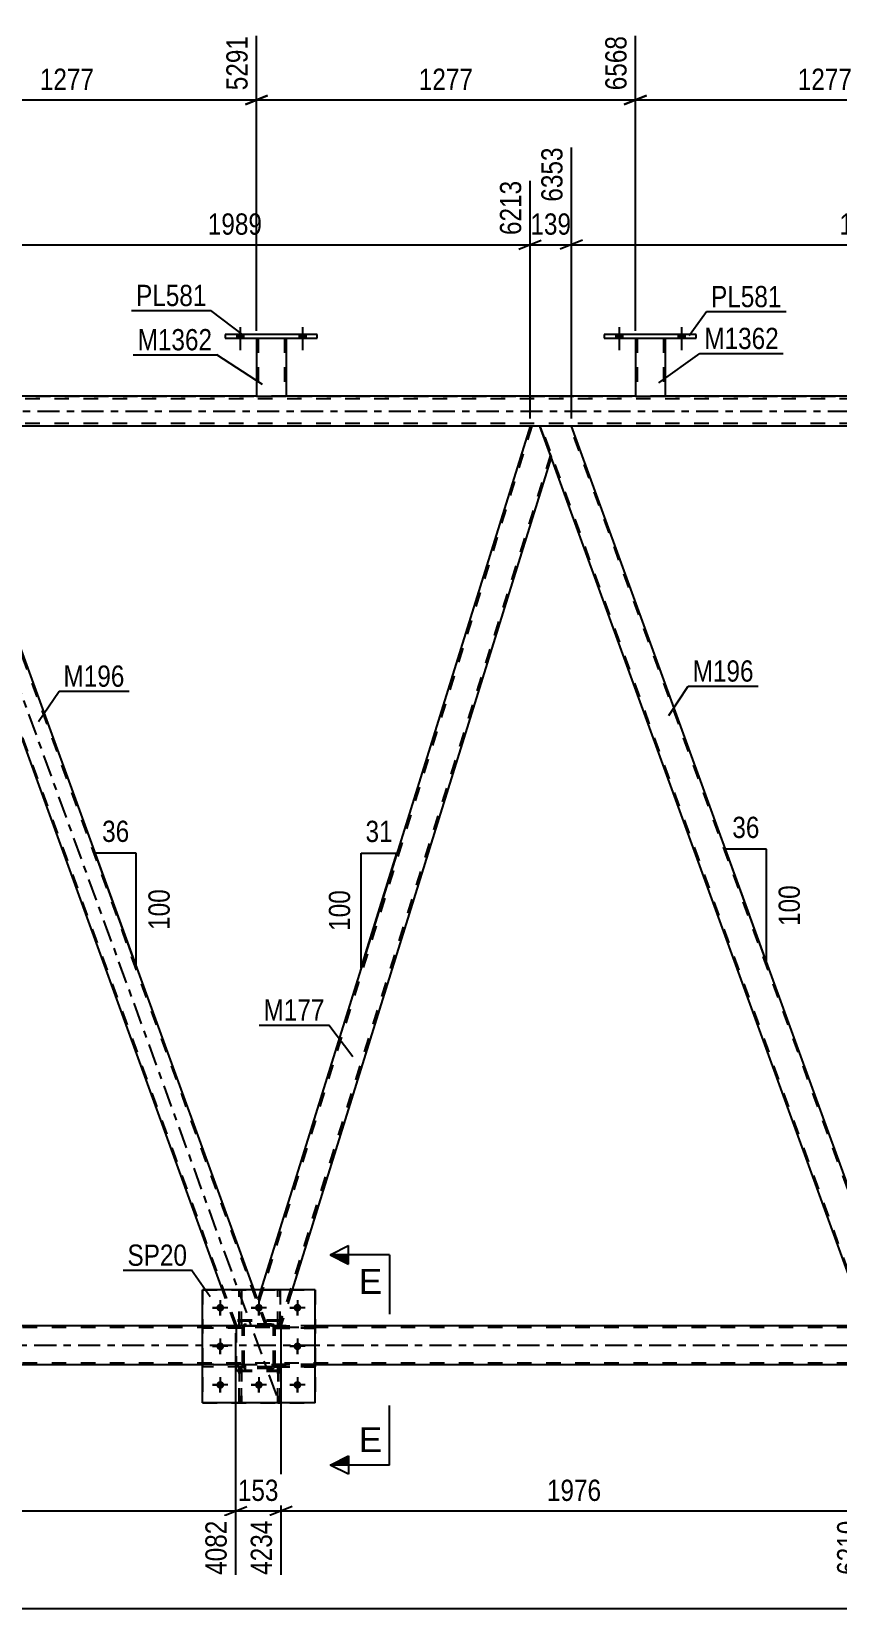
# Model space of a CAD drawing. Header units: millimetres. Extents: x -90 to 751, y -419 to 175.
# Drawn here: x 172.4 to 281, y -161.3 to 51.2 of the extents above; entities that cross this region are included whole.
import ezdxf

# ---------------------------------------------------------------- set-up
doc = ezdxf.new("R2010")
doc.units = ezdxf.units.MM
doc.linetypes.add('DXK_LINE_DOT2', pattern=[3.9198, 1.9599, -1.9599])
doc.linetypes.add('DXK_LINE_DOT3', pattern=[5.9187, 2.979, -0.9799, 0.9799, -0.9799])
doc.styles.add('Arial', font='ARIAL.TTF', dxfattribs={"height": 0.2})
doc.styles.add('Arial Narrow', font='ARIALN.TTF', dxfattribs={"height": 0.2})

# ---------------------------------------------------------------- blocks, each defined once
blk = doc.blocks.new('Part-814409720-4094 - 3614')
at = {"color": 7, "linetype": 'DXK_LINE_DOT2'}
for p, q in [((200.83, -123.24), (195.43, -123.24)), ((195.43, -123.24), (195.43, -123.56)), ((200.83, -123.56), (195.43, -123.56)), ((200.23, -123.56), (200.23, -123.24)), ((200.83, -123.56), (200.83, -123.24))]:
    blk.add_line(p, q, dxfattribs=at)
blk = doc.blocks.new('Part-814409720-3746 - 3614')
at = {"color": 2, "linetype": 'Continuous'}
for p, q in [((253.79, 9.84), (253.79, 2)), ((257.79, 9.84), (257.79, 2)), ((253.79, 2), (257.79, 2))]:
    blk.add_line(p, q, dxfattribs=at)
at = {"color": 7, "linetype": 'DXK_LINE_DOT2'}
for p, q in [((253.79, 9.84), (257.79, 9.84)), ((253.79, 9.84), (253.79, 9.84)), ((253.79, 9.84), (253.79, 9.84)), ((254.03, 9.84), (254.03, 2)), ((257.55, 9.84), (257.55, 2)), ((257.79, 9.84), (257.79, 9.84)), ((257.79, 9.84), (257.79, 9.84)), ((257.49, 2), (257.53, 2)), ((257.49, 2), (257.53, 2)), ((257.53, 2), (257.55, 2)), ((257.53, 2), (257.55, 2))]:
    blk.add_line(p, q, dxfattribs=at)
blk = doc.blocks.new('Part-814409720-4116 - 3614')
at = {"color": 7, "linetype": 'DXK_LINE_DOT2'}
for p, q in [((205.91, -128.77), (205.59, -128.77)), ((205.59, -128.77), (205.59, -133.6)), ((205.59, -129.37), (205.91, -129.37)), ((205.91, -133.6), (205.91, -128.77)), ((205.59, -133.6), (205.91, -133.6))]:
    blk.add_line(p, q, dxfattribs=at)
blk = doc.blocks.new('Part-814409720-4063 - 3614')
at = {"color": 7, "linetype": 'DXK_LINE_DOT2'}
for p, q in [((200.39, -123.25), (200.39, -118.4)), ((200.39, -118.4), (200.71, -118.4)), ((200.71, -118.4), (200.71, -123.25)), ((200.39, -122.65), (200.71, -122.65)), ((200.71, -123.25), (200.39, -123.25))]:
    blk.add_line(p, q, dxfattribs=at)
blk = doc.blocks.new('Part-814409720-3731 - 3614')
at = {"color": 2, "linetype": 'Continuous'}
for p, q in [((198.51, 10.32), (198.51, 9.84)), ((210.91, 10.32), (198.51, 10.32)), ((198.51, 9.84), (210.91, 9.84)), ((210.91, 9.84), (210.91, 10.32))]:
    blk.add_line(p, q, dxfattribs=at)
blk = doc.blocks.new('Bolt-814409720-3669 - 3614')
at = {"linetype": 'Continuous'}
for points in [[(200.07, 9.84), (200.95, 9.84), (200.95, 10.32), (200.07, 10.32)], [(208.47, 9.84), (209.35, 9.84), (209.35, 10.32), (208.47, 10.32)]]:
    blk.add_hatch(color=1, dxfattribs=at).paths.add_polyline_path(points)
at = {"color": 1, "linetype": 'Continuous'}
for p, q in [((200.51, 11.32), (200.51, 8.2)), ((208.91, 11.32), (208.91, 8.2)), ((200.07, 10.32), (200.07, 9.84)), ((200.95, 10.32), (200.95, 9.84)), ((208.47, 10.32), (208.47, 9.84)), ((209.35, 10.32), (209.35, 9.84))]:
    blk.add_line(p, q, dxfattribs=at)
blk = doc.blocks.new('Bolt-814409720-3670 - 3614')
at = {"linetype": 'Continuous'}
for points in [[(200.07, 9.84), (200.95, 9.84), (200.95, 10.32), (200.07, 10.32)], [(208.47, 9.84), (209.35, 9.84), (209.35, 10.32), (208.47, 10.32)]]:
    blk.add_hatch(color=1, dxfattribs=at).paths.add_polyline_path(points)
at = {"color": 1, "linetype": 'Continuous'}
for p, q in [((200.51, 11.32), (200.51, 8.2)), ((208.91, 11.32), (208.91, 8.2)), ((200.07, 10.32), (200.07, 9.84)), ((200.95, 10.32), (200.95, 9.84)), ((208.47, 10.32), (208.47, 9.84)), ((209.35, 10.32), (209.35, 9.84))]:
    blk.add_line(p, q, dxfattribs=at)
blk = doc.blocks.new('Bolt-814409720-3671 - 3614')
at = {"linetype": 'Continuous'}
for points in [[(251.15, 9.84), (252.03, 9.84), (252.03, 10.32), (251.15, 10.32)], [(259.55, 9.84), (260.43, 9.84), (260.43, 10.32), (259.55, 10.32)]]:
    blk.add_hatch(color=1, dxfattribs=at).paths.add_polyline_path(points)
at = {"color": 1, "linetype": 'Continuous'}
for p, q in [((251.59, 11.32), (251.59, 8.2)), ((259.99, 11.32), (259.99, 8.2)), ((251.15, 10.32), (251.15, 9.84)), ((252.03, 10.32), (252.03, 9.84)), ((259.55, 10.32), (259.55, 9.84)), ((260.43, 10.32), (260.43, 9.84))]:
    blk.add_line(p, q, dxfattribs=at)
blk = doc.blocks.new('Part-814409720-3736 - 3614')
at = {"color": 2, "linetype": 'Continuous'}
for p, q in [((202.71, 9.84), (202.71, 2)), ((206.71, 9.84), (206.71, 2)), ((202.71, 2), (206.71, 2))]:
    blk.add_line(p, q, dxfattribs=at)
at = {"color": 7, "linetype": 'DXK_LINE_DOT2'}
for p, q in [((202.71, 9.84), (206.71, 9.84)), ((202.71, 9.84), (202.71, 9.84)), ((202.71, 9.84), (202.71, 9.84)), ((202.95, 9.84), (202.95, 2)), ((206.47, 9.84), (206.47, 2)), ((206.71, 9.84), (206.71, 9.84)), ((206.71, 9.84), (206.71, 9.84)), ((206.41, 2), (206.45, 2)), ((206.41, 2), (206.45, 2)), ((206.45, 2), (206.47, 2)), ((206.45, 2), (206.47, 2))]:
    blk.add_line(p, q, dxfattribs=at)
blk = doc.blocks.new('Bolt-814409720-3672 - 3614')
at = {"linetype": 'Continuous'}
for points in [[(251.15, 9.84), (252.03, 9.84), (252.03, 10.32), (251.15, 10.32)], [(259.55, 9.84), (260.43, 9.84), (260.43, 10.32), (259.55, 10.32)]]:
    blk.add_hatch(color=1, dxfattribs=at).paths.add_polyline_path(points)
at = {"color": 1, "linetype": 'Continuous'}
for p, q in [((251.59, 11.32), (251.59, 8.2)), ((259.99, 11.32), (259.99, 8.2)), ((251.15, 10.32), (251.15, 9.84)), ((252.03, 10.32), (252.03, 9.84)), ((259.55, 10.32), (259.55, 9.84)), ((260.43, 10.32), (260.43, 9.84))]:
    blk.add_line(p, q, dxfattribs=at)
blk = doc.blocks.new('Part-814409720-3741 - 3614')
at = {"color": 2, "linetype": 'Continuous'}
for p, q in [((249.59, 10.32), (249.59, 9.84)), ((261.99, 10.32), (249.59, 10.32)), ((249.59, 9.84), (261.99, 9.84)), ((261.99, 9.84), (261.99, 10.32))]:
    blk.add_line(p, q, dxfattribs=at)
blk = doc.blocks.new('Bolt-814409720-3832 - 3614')
at = {"color": 1, "linetype": 'Continuous'}
for p, q in [((196.79, -120.8), (197.49, -120.8)), ((197.83, -119.76), (197.83, -120.46)), ((198.87, -120.8), (198.18, -120.8)), ((201.99, -120.8), (202.69, -120.8)), ((203.03, -119.76), (203.03, -120.46)), ((204.07, -120.8), (203.38, -120.8)), ((207.19, -120.8), (207.89, -120.8)), ((208.23, -119.76), (208.23, -120.46)), ((209.27, -120.8), (208.58, -120.8)), ((197.83, -121.84), (197.83, -121.15)), ((203.03, -121.84), (203.03, -121.15)), ((208.23, -121.84), (208.23, -121.15)), ((197.83, -124.96), (197.83, -125.66)), ((208.23, -124.96), (208.23, -125.66)), ((196.79, -126), (197.49, -126)), ((197.83, -127.04), (197.83, -126.35)), ((198.87, -126), (198.18, -126)), ((207.19, -126), (207.89, -126)), ((208.23, -127.04), (208.23, -126.35)), ((209.27, -126), (208.58, -126)), ((196.79, -131.2), (197.49, -131.2)), ((197.83, -130.16), (197.83, -130.86)), ((197.83, -132.24), (197.83, -131.55)), ((198.87, -131.2), (198.18, -131.2)), ((201.99, -131.2), (202.69, -131.2)), ((203.03, -130.16), (203.03, -130.86)), ((203.03, -132.24), (203.03, -131.55)), ((204.07, -131.2), (203.38, -131.2)), ((207.19, -131.2), (207.89, -131.2)), ((208.23, -130.16), (208.23, -130.86)), ((208.23, -132.24), (208.23, -131.55)), ((209.27, -131.2), (208.58, -131.2))]:
    blk.add_line(p, q, dxfattribs=at)
blk = doc.blocks.new('Bolt-814409720-3958 - 3614')
at = {"linetype": 'Continuous'}
for points in [[(198.35, -120.8, -1), (197.31, -120.8, -1)], [(203.55, -120.8, -1), (202.51, -120.8, -1)], [(208.75, -120.8, -1), (207.71, -120.8, -1)], [(198.35, -126, -1), (197.31, -126, -1)], [(208.75, -126, -1), (207.71, -126, -1)], [(198.35, -131.2, -1), (197.31, -131.2, -1)], [(203.55, -131.2, -1), (202.51, -131.2, -1)], [(208.75, -131.2, -1), (207.71, -131.2, -1)]]:
    blk.add_hatch(color=1, dxfattribs=at).paths.add_polyline_path(points)
at = {"color": 1, "linetype": 'Continuous'}
for p, q in [((198.87, -120.8), (196.79, -120.8)), ((197.83, -119.76), (197.83, -121.84)), ((204.07, -120.8), (201.99, -120.8)), ((203.03, -119.76), (203.03, -121.84)), ((209.27, -120.8), (207.19, -120.8)), ((208.23, -119.76), (208.23, -121.84)), ((197.83, -124.96), (197.83, -127.04)), ((208.23, -124.96), (208.23, -127.04)), ((198.87, -126), (196.79, -126)), ((209.27, -126), (207.19, -126)), ((198.87, -131.2), (196.79, -131.2)), ((197.83, -130.16), (197.83, -132.24)), ((204.07, -131.2), (201.99, -131.2)), ((203.03, -130.16), (203.03, -132.24)), ((209.27, -131.2), (207.19, -131.2)), ((208.23, -130.16), (208.23, -132.24))]:
    blk.add_line(p, q, dxfattribs=at)
blk = doc.blocks.new('Part-814409720-3863 - 3614')
at = {"color": 7, "linetype": 'DXK_LINE_DOT2'}
for p, q in [((205.59, -133.6), (205.59, -128.77)), ((205.59, -128.77), (205.91, -128.77)), ((205.59, -129.37), (205.91, -129.37)), ((205.91, -128.77), (205.91, -133.6)), ((205.91, -133.6), (205.59, -133.6))]:
    blk.add_line(p, q, dxfattribs=at)
blk = doc.blocks.new('Part-814409720-3899 - 3614')
at = {"color": 2, "linetype": 'Continuous'}
for p, q in [((245.16, -2), (240.91, -2)), ((288.04, -119.8), (245.16, -2)), ((285.03, -123.22), (242.44, -6.2))]:
    blk.add_line(p, q, dxfattribs=at)
at = {"color": 7, "linetype": 'DXK_LINE_DOT2'}
for p, q in [((240.91, -2), (242.44, -6.2)), ((285.2, -123.22), (241.08, -2)), ((289.11, -123.22), (244.99, -2)), ((289.28, -123.22), (288.04, -119.8)), ((285.03, -123.22), (289.28, -123.22))]:
    blk.add_line(p, q, dxfattribs=at)
blk = doc.blocks.new('Part-814409720-3925 - 3614')
at = {"color": 7, "linetype": 'DXK_LINE_DOT2'}
for p, q in [((206.03, -122.47), (200.03, -122.47)), ((200.03, -129.27), (200.03, -122.47)), ((206.03, -129.27), (206.03, -122.47)), ((206.03, -129.27), (200.03, -129.27))]:
    blk.add_line(p, q, dxfattribs=at)
blk = doc.blocks.new('Part-814409720-3934 - 3614')
at = {"color": 2, "linetype": 'Continuous'}
for p, q in [((195.43, -123.22), (36.63, -123.22)), ((365.7, -123.22), (210.63, -123.22)), ((195.43, -128.5), (36.63, -128.5)), ((365.7, -128.5), (210.63, -128.5))]:
    blk.add_line(p, q, dxfattribs=at)
at = {"color": 7, "linetype": 'DXK_LINE_DOT2'}
for p, q in [((210.63, -123.22), (195.43, -123.22)), ((651.37, -123.46), (36.63, -123.46)), ((651.37, -128.26), (36.63, -128.26)), ((210.63, -128.5), (195.43, -128.5))]:
    blk.add_line(p, q, dxfattribs=at)
at = {"color": 7, "linetype": 'DXK_LINE_DOT3'}
blk.add_line((36.63, -125.86), (651.37, -125.86), dxfattribs=at)
blk = doc.blocks.new('Part-814409720-3952 - 3614')
at = {"color": 7, "linetype": 'DXK_LINE_DOT3'}
blk.add_line((205.44, -132.62), (154.48, 7.4), dxfattribs=at)
at = {"color": 2, "linetype": 'Continuous'}
for p, q in [((160.03, -2), (155.77, -2)), ((202.4, -118.4), (160.03, -2)), ((198.14, -118.4), (157.3, -6.2))]:
    blk.add_line(p, q, dxfattribs=at)
at = {"color": 7, "linetype": 'DXK_LINE_DOT2'}
for p, q in [((155.77, -2), (157.3, -6.2)), ((200.06, -123.22), (155.94, -2)), ((203.98, -123.22), (159.86, -2)), ((199.89, -123.22), (198.14, -118.4)), ((204.15, -123.22), (202.4, -118.4)), ((204.15, -123.22), (199.89, -123.22))]:
    blk.add_line(p, q, dxfattribs=at)
blk = doc.blocks.new('Part-814409720-3957 - 3614')
at = {"color": 7, "linetype": 'DXK_LINE_DOT2'}
for p, q in [((239.84, -2), (203.02, -120.12)), ((242.32, -5.88), (205.74, -123.22)), ((242.44, -6.2), (242.45, -6.25)), ((242.45, -6.25), (242.44, -6.2)), ((203.31, -118.4), (202.89, -119.75)), ((207.5, -118.4), (206, -123.22)), ((204.15, -123.22), (202.89, -119.75)), ((206, -123.22), (204.15, -123.22))]:
    blk.add_line(p, q, dxfattribs=at)
at = {"color": 2, "linetype": 'Continuous'}
for p, q in [((239.59, -2), (203.31, -118.4)), ((240.91, -2), (239.59, -2)), ((242.44, -6.2), (240.91, -2)), ((242.45, -6.25), (207.5, -118.4))]:
    blk.add_line(p, q, dxfattribs=at)
blk = doc.blocks.new('Part-814409720-3963 - 3614')
at = {"color": 7, "linetype": 'DXK_LINE_DOT2'}
for p, q in [((639.97, 1.68), (25.23, 1.68)), ((59.3, 2), (639.97, 2)), ((206.71, 2), (202.71, 2)), ((257.79, 2), (253.79, 2)), ((639.97, -1.68), (25.23, -1.68)), ((245.16, -2), (239.59, -2))]:
    blk.add_line(p, q, dxfattribs=at)
at = {"color": 7, "linetype": 'DXK_LINE_DOT3'}
blk.add_line((25.23, 0), (639.97, 0), dxfattribs=at)
at = {"color": 2, "linetype": 'Continuous'}
for p, q in [((202.71, 2), (155.63, 2)), ((253.79, 2), (206.71, 2)), ((304.87, 2), (257.79, 2)), ((239.59, -2), (160.03, -2)), ((324.72, -2), (245.16, -2))]:
    blk.add_line(p, q, dxfattribs=at)
blk = doc.blocks.new('Part-814409720-4016 - 3614')
at = {"color": 7, "linetype": 'DXK_LINE_DOT2'}
for p, q in [((206.03, -122.6), (200.03, -122.6)), ((200.03, -129.4), (200.03, -122.6)), ((206.03, -129.4), (206.03, -122.6)), ((206.03, -129.4), (200.03, -129.4))]:
    blk.add_line(p, q, dxfattribs=at)
blk = doc.blocks.new('Part-814409720-4017 - 3614')
at = {"color": 7, "linetype": 'DXK_LINE_DOT2'}
for p, q in [((201.13, -123.04), (201.31, -123)), ((201.31, -123), (201.13, -123.04)), ((204.75, -123), (201.31, -123)), ((204.75, -123), (204.94, -123.04)), ((204.94, -123.04), (204.75, -123)), ((200.83, -123.48), (200.87, -123.3)), ((200.87, -123.3), (200.83, -123.48)), ((200.83, -128.52), (200.83, -123.48)), ((201.07, -123.48), (201.09, -123.39)), ((201.07, -128.52), (201.07, -123.48)), ((201.09, -123.39), (201.14, -123.31)), ((201.14, -123.31), (201.22, -123.26)), ((201.22, -123.26), (201.31, -123.24)), ((201.31, -123.24), (204.75, -123.24)), ((204.75, -123.24), (204.85, -123.26)), ((204.85, -123.26), (204.92, -123.31)), ((204.92, -123.31), (204.98, -123.39)), ((204.98, -123.39), (204.99, -123.48)), ((204.99, -128.52), (204.99, -123.48)), ((205.2, -123.3), (205.23, -123.48)), ((205.23, -123.48), (205.2, -123.3)), ((205.23, -128.52), (205.23, -123.48)), ((200.87, -128.71), (200.83, -128.52)), ((200.83, -128.52), (200.87, -128.71)), ((201.09, -128.62), (201.07, -128.52)), ((201.14, -128.69), (201.09, -128.62)), ((201.31, -129), (201.13, -128.97)), ((201.13, -128.97), (201.31, -129)), ((201.22, -128.75), (201.14, -128.69)), ((201.31, -128.76), (201.22, -128.75)), ((204.75, -128.76), (201.31, -128.76)), ((204.75, -129), (201.31, -129)), ((204.85, -128.75), (204.75, -128.76)), ((204.94, -128.97), (204.75, -129)), ((204.75, -129), (204.94, -128.97)), ((204.92, -128.69), (204.85, -128.75)), ((204.98, -128.62), (204.92, -128.69)), ((204.99, -128.52), (204.98, -128.62)), ((205.23, -128.52), (205.2, -128.71)), ((205.2, -128.71), (205.23, -128.52))]:
    blk.add_line(p, q, dxfattribs=at)
at = {"color": 7, "linetype": 'DXK_LINE_DOT3'}
blk.add_line((203.03, -126), (203.03, -126), dxfattribs=at)
at = {"color": 7, "linetype": 'DXK_LINE_DOT2'}
for centre, start, end in [((201.31, -123.48), 112.5, 157.5), ((201.31, -123.48), 112.5, 157.5), ((204.75, -123.48), 22.5, 67.5), ((204.75, -123.48), 22.5, 67.5), ((201.31, -128.52), 202.5, 247.5), ((201.31, -128.52), 202.5, 247.5), ((204.75, -128.52), 292.5, 337.5), ((204.75, -128.52), 292.5, 337.5)]:
    blk.add_arc(centre, 0.48, start, end, dxfattribs=at)
blk = doc.blocks.new('Part-814409720-4018 - 3614')
at = {"color": 7, "linetype": 'DXK_LINE_DOT2'}
for p, q in [((195.43, -118.4), (210.63, -118.4)), ((195.43, -118.4), (195.43, -133.6)), ((210.63, -118.4), (210.63, -133.6)), ((195.43, -133.6), (210.63, -133.6))]:
    blk.add_line(p, q, dxfattribs=at)
blk = doc.blocks.new('Part-814409720-4023 - 3614')
at = {"color": 2, "linetype": 'Continuous'}
for p, q in [((210.63, -118.4), (195.43, -118.4)), ((195.43, -133.6), (195.43, -118.4)), ((210.63, -133.6), (210.63, -118.4)), ((210.63, -133.6), (195.43, -133.6))]:
    blk.add_line(p, q, dxfattribs=at)
blk = doc.blocks.new('Part-814409720-4027 - 3614')
at = {"color": 7, "linetype": 'DXK_LINE_DOT2'}
for p, q in [((200.71, -128.77), (200.39, -128.77)), ((200.39, -128.77), (200.39, -133.6)), ((200.39, -129.37), (200.71, -129.37)), ((200.71, -133.6), (200.71, -128.77)), ((200.39, -133.6), (200.71, -133.6))]:
    blk.add_line(p, q, dxfattribs=at)
blk = doc.blocks.new('Part-814409720-4038 - 3614')
at = {"color": 7, "linetype": 'DXK_LINE_DOT2'}
for p, q in [((205.59, -123.25), (205.59, -118.4)), ((205.59, -118.4), (205.91, -118.4)), ((205.91, -118.4), (205.91, -123.25)), ((205.59, -122.65), (205.91, -122.65)), ((205.91, -123.25), (205.59, -123.25))]:
    blk.add_line(p, q, dxfattribs=at)
blk = doc.blocks.new('Part-814409720-4041 - 3614')
at = {"color": 7, "linetype": 'DXK_LINE_DOT2'}
for p, q in [((210.63, -128.44), (205.23, -128.44)), ((205.23, -128.44), (205.23, -128.76)), ((205.23, -128.76), (210.63, -128.76)), ((205.83, -128.76), (205.83, -128.44)), ((210.63, -128.76), (210.63, -128.44))]:
    blk.add_line(p, q, dxfattribs=at)
blk = doc.blocks.new('Part-814409720-4044 - 3614')
at = {"color": 7, "linetype": 'DXK_LINE_DOT2'}
for p, q in [((210.63, -123.24), (205.23, -123.24)), ((205.23, -123.24), (205.23, -123.56)), ((205.23, -123.56), (210.63, -123.56)), ((205.83, -123.56), (205.83, -123.24)), ((210.63, -123.56), (210.63, -123.24))]:
    blk.add_line(p, q, dxfattribs=at)
blk = doc.blocks.new('Part-814409720-4050 - 3614')
at = {"color": 7, "linetype": 'DXK_LINE_DOT2'}
for p, q in [((205.23, -123.56), (205.23, -123.24)), ((205.23, -123.24), (210.63, -123.24)), ((210.63, -123.56), (205.23, -123.56)), ((205.83, -123.56), (205.83, -123.24)), ((210.63, -123.24), (210.63, -123.56))]:
    blk.add_line(p, q, dxfattribs=at)
blk = doc.blocks.new('Part-814409720-4069 - 3614')
at = {"color": 7, "linetype": 'DXK_LINE_DOT2'}
for p, q in [((200.39, -133.6), (200.39, -128.77)), ((200.39, -128.77), (200.71, -128.77)), ((200.39, -129.37), (200.71, -129.37)), ((200.71, -128.77), (200.71, -133.6)), ((200.71, -133.6), (200.39, -133.6))]:
    blk.add_line(p, q, dxfattribs=at)
blk = doc.blocks.new('Part-814409720-4078 - 3614')
at = {"color": 2, "linetype": 'Continuous'}
for p, q in [((205.59, -118.4), (205.59, -118.4)), ((205.91, -118.4), (205.59, -118.4)), ((205.91, -118.4), (205.91, -118.4))]:
    blk.add_line(p, q, dxfattribs=at)
at = {"color": 7, "linetype": 'DXK_LINE_DOT2'}
for p, q in [((205.59, -123.25), (205.59, -118.4)), ((205.91, -123.25), (205.91, -118.4)), ((205.59, -122.65), (205.91, -122.65)), ((205.91, -123.25), (205.59, -123.25))]:
    blk.add_line(p, q, dxfattribs=at)
blk = doc.blocks.new('Part-814409720-4081 - 3614')
at = {"color": 7, "linetype": 'DXK_LINE_DOT2'}
for p, q in [((200.83, -128.44), (195.43, -128.44)), ((195.43, -128.76), (195.43, -128.44)), ((200.83, -128.76), (195.43, -128.76)), ((200.23, -128.76), (200.23, -128.44)), ((200.83, -128.44), (200.83, -128.76))]:
    blk.add_line(p, q, dxfattribs=at)
blk = doc.blocks.new('Part-814409720-4084 - 3614')
at = {"color": 7, "linetype": 'DXK_LINE_DOT2'}
for p, q in [((200.83, -123.24), (195.43, -123.24)), ((195.43, -123.56), (195.43, -123.24)), ((200.83, -123.56), (195.43, -123.56)), ((200.23, -123.56), (200.23, -123.24)), ((200.83, -123.24), (200.83, -123.56))]:
    blk.add_line(p, q, dxfattribs=at)
blk = doc.blocks.new('Part-814409720-4087 - 3614')
at = {"color": 7, "linetype": 'DXK_LINE_DOT2'}
for p, q in [((205.23, -128.76), (205.23, -128.44)), ((205.23, -128.44), (210.63, -128.44)), ((210.63, -128.76), (205.23, -128.76)), ((205.83, -128.76), (205.83, -128.44)), ((210.63, -128.44), (210.63, -128.76))]:
    blk.add_line(p, q, dxfattribs=at)
blk = doc.blocks.new('Part-814409720-4091 - 3614')
at = {"color": 7, "linetype": 'DXK_LINE_DOT2'}
for p, q in [((200.83, -128.44), (195.43, -128.44)), ((195.43, -128.44), (195.43, -128.76)), ((200.83, -128.76), (195.43, -128.76)), ((200.23, -128.76), (200.23, -128.44)), ((200.83, -128.76), (200.83, -128.44))]:
    blk.add_line(p, q, dxfattribs=at)
blk = doc.blocks.new('Part-814409720-4095 - 3614')
at = {"color": 7, "linetype": 'DXK_LINE_DOT2'}
for p, q in [((201.13, -123.04), (201.31, -123)), ((201.31, -123), (201.13, -123.04)), ((204.75, -123), (201.31, -123)), ((204.75, -123), (204.94, -123.04)), ((204.94, -123.04), (204.75, -123)), ((200.83, -123.48), (200.87, -123.3)), ((200.87, -123.3), (200.83, -123.48)), ((200.83, -128.52), (200.83, -123.48)), ((201.07, -123.48), (201.09, -123.39)), ((201.07, -128.52), (201.07, -123.48)), ((201.09, -123.39), (201.14, -123.31)), ((201.14, -123.31), (201.22, -123.26)), ((201.22, -123.26), (201.31, -123.24)), ((201.31, -123.24), (204.75, -123.24)), ((204.75, -123.24), (204.85, -123.26)), ((204.85, -123.26), (204.92, -123.31)), ((204.92, -123.31), (204.98, -123.39)), ((204.98, -123.39), (204.99, -123.48)), ((204.99, -128.52), (204.99, -123.48)), ((205.2, -123.3), (205.23, -123.48)), ((205.23, -123.48), (205.2, -123.3)), ((205.23, -128.52), (205.23, -123.48)), ((200.87, -128.71), (200.83, -128.52)), ((200.83, -128.52), (200.87, -128.71)), ((201.09, -128.62), (201.07, -128.52)), ((201.14, -128.69), (201.09, -128.62)), ((201.31, -129), (201.13, -128.97)), ((201.13, -128.97), (201.31, -129)), ((201.22, -128.75), (201.14, -128.69)), ((201.31, -128.76), (201.22, -128.75)), ((204.75, -128.76), (201.31, -128.76)), ((204.75, -129), (201.31, -129)), ((204.85, -128.75), (204.75, -128.76)), ((204.94, -128.97), (204.75, -129)), ((204.75, -129), (204.94, -128.97)), ((204.92, -128.69), (204.85, -128.75)), ((204.98, -128.62), (204.92, -128.69)), ((204.99, -128.52), (204.98, -128.62)), ((205.23, -128.52), (205.2, -128.71)), ((205.2, -128.71), (205.23, -128.52))]:
    blk.add_line(p, q, dxfattribs=at)
at = {"color": 7, "linetype": 'DXK_LINE_DOT3'}
blk.add_line((203.03, -126), (203.03, -126), dxfattribs=at)
at = {"color": 7, "linetype": 'DXK_LINE_DOT2'}
for centre, start, end in [((201.31, -123.48), 112.5, 157.5), ((201.31, -123.48), 112.5, 157.5), ((204.75, -123.48), 22.5, 67.5), ((204.75, -123.48), 22.5, 67.5), ((201.31, -128.52), 202.5, 247.5), ((201.31, -128.52), 202.5, 247.5), ((204.75, -128.52), 292.5, 337.5), ((204.75, -128.52), 292.5, 337.5)]:
    blk.add_arc(centre, 0.48, start, end, dxfattribs=at)
blk = doc.blocks.new('Part-814409720-4113 - 3614')
at = {"color": 2, "linetype": 'Continuous'}
for p, q in [((200.39, -118.4), (200.39, -118.4)), ((200.71, -118.4), (200.39, -118.4)), ((200.71, -118.4), (200.71, -118.4))]:
    blk.add_line(p, q, dxfattribs=at)
at = {"color": 7, "linetype": 'DXK_LINE_DOT2'}
for p, q in [((200.39, -123.25), (200.39, -118.4)), ((200.71, -123.25), (200.71, -118.4)), ((200.39, -122.65), (200.71, -122.65)), ((200.71, -123.25), (200.39, -123.25))]:
    blk.add_line(p, q, dxfattribs=at)
blk = doc.blocks.new('AngleDimension-814409720-4239 - 3614')
at = {"color": 7, "linetype": 'Continuous'}
for p, q in [((182.37, -63.39), (180.97, -59.54)), ((186.51, -59.54), (180.97, -59.54)), ((186.51, -74.76), (180.97, -59.54)), ((186.51, -74.76), (186.51, -59.54))]:
    blk.add_line(p, q, dxfattribs=at)
at = {"color": 0}
for points in [[(186.17, -58.64), (186.17, -54.44), (181.31, -54.44), (181.31, -58.64)], [(191.61, -63.81), (187.41, -63.81), (187.41, -70.49), (191.61, -70.49)]]:
    blk.add_wipeout(points, dxfattribs=at)
at = {"color": 3, "style": 'Arial Narrow'}
blk.add_text('36', height=2.863, dxfattribs=at).set_placement((181.91, -58.04))
blk.add_text('100', height=2.863, rotation=90.0002, dxfattribs=at).set_placement((191.01, -69.89))
blk = doc.blocks.new('StraightDimension-814409720-4809 - 3614')
at = {"color": 7, "linetype": 'Continuous'}
for p, q in [((245.16, -1), (245.16, 35.54)), ((239.59, -1), (239.59, 31.04)), ((238.09, 21.83), (241.09, 23.03)), ((239.59, 22.43), (245.16, 22.43)), ((246.66, 23.03), (243.66, 21.83))]:
    blk.add_line(p, q, dxfattribs=at)
at = {"color": 0}
blk.add_wipeout([(245.72, 23.18), (245.72, 27.38), (239.03, 27.38), (239.03, 23.18)], dxfattribs=at)
at = {"color": 0, "linetype": 'Continuous'}
blk.add_wipeout([(244.56, 36.14), (240.36, 36.14), (240.36, 27.63), (244.56, 27.63)], dxfattribs=at)
at = {"color": 3, "linetype": 'Continuous', "style": 'Arial Narrow'}
blk.add_text('6353', height=2.863, rotation=90.0002, dxfattribs=at).set_placement((243.96, 28.23))
at = {"color": 3, "style": 'Arial Narrow'}
blk.add_text('139', height=2.863, dxfattribs=at).set_placement((239.63, 23.78))
blk = doc.blocks.new('StraightDimension-814409720-15415 - 3614')
at = {"color": 7, "linetype": 'Continuous'}
for p, q in [((202.71, 10.84), (202.71, 50.55)), ((253.79, 10.84), (253.79, 50.55)), ((204.21, 42.54), (201.21, 41.34)), ((252.29, 41.34), (255.29, 42.54)), ((202.71, 41.94), (253.79, 41.94))]:
    blk.add_line(p, q, dxfattribs=at)
at = {"color": 0, "linetype": 'Continuous'}
blk.add_wipeout([(253.19, 51.15), (248.99, 51.15), (248.99, 42.64), (253.19, 42.64)], dxfattribs=at)
at = {"color": 0}
blk.add_wipeout([(232.5, 42.69), (232.5, 46.89), (223.99, 46.89), (223.99, 42.69)], dxfattribs=at)
at = {"color": 3, "linetype": 'Continuous', "style": 'Arial Narrow'}
blk.add_text('6568', height=2.863, rotation=90.0002, dxfattribs=at).set_placement((252.59, 43.24))
at = {"color": 3, "style": 'Arial Narrow'}
blk.add_text('1277', height=2.863, dxfattribs=at).set_placement((224.59, 43.29))
blk = doc.blocks.new('StraightDimension-814409720-15414 - 3614')
at = {"color": 7, "linetype": 'Continuous'}
for p, q in [((253.79, 10.84), (253.79, 50.55)), ((304.87, 10.84), (304.87, 50.55)), ((255.29, 42.54), (252.29, 41.34)), ((303.37, 41.34), (306.37, 42.54)), ((253.79, 41.94), (304.87, 41.94))]:
    blk.add_line(p, q, dxfattribs=at)
at = {"color": 0, "linetype": 'Continuous'}
blk.add_wipeout([(304.27, 51.15), (300.07, 51.15), (300.07, 42.64), (304.27, 42.64)], dxfattribs=at)
at = {"color": 0}
blk.add_wipeout([(283.58, 42.69), (283.58, 46.89), (275.07, 46.89), (275.07, 42.69)], dxfattribs=at)
at = {"color": 3, "linetype": 'Continuous', "style": 'Arial Narrow'}
blk.add_text('7845', height=2.863, rotation=90.0002, dxfattribs=at).set_placement((303.67, 43.24))
at = {"color": 3, "style": 'Arial Narrow'}
blk.add_text('1277', height=2.863, dxfattribs=at).set_placement((275.67, 43.29))
blk = doc.blocks.new('StraightDimension-814409720-4785 - 3614')
at = {"color": 7, "linetype": 'Continuous'}
for p, q in [((245.16, -1), (245.16, 35.54)), ((324.72, -1), (324.72, 31.04)), ((246.66, 23.03), (243.66, 21.83)), ((245.16, 22.43), (324.72, 22.43)), ((323.22, 21.83), (326.22, 23.03))]:
    blk.add_line(p, q, dxfattribs=at)
at = {"color": 0, "linetype": 'Continuous'}
blk.add_wipeout([(324.12, 31.64), (319.92, 31.64), (319.92, 23.13), (324.12, 23.13)], dxfattribs=at)
at = {"color": 0}
blk.add_wipeout([(289.2, 23.18), (289.2, 27.38), (280.69, 27.38), (280.69, 23.18)], dxfattribs=at)
at = {"color": 3, "linetype": 'Continuous', "style": 'Arial Narrow'}
blk.add_text('8342', height=2.863, rotation=90.0002, dxfattribs=at).set_placement((323.52, 23.73))
at = {"color": 3, "style": 'Arial Narrow'}
blk.add_text('1989', height=2.863, dxfattribs=at).set_placement((281.29, 23.78))
blk = doc.blocks.new('AngleDimension-814409720-4211 - 3614')
at = {"color": 7, "linetype": 'Continuous'}
for p, q in [((269.14, -67.87), (265.91, -59.01)), ((271.45, -59.01), (265.91, -59.01)), ((271.45, -74.23), (265.91, -59.01)), ((271.45, -74.23), (271.45, -59.01))]:
    blk.add_line(p, q, dxfattribs=at)
at = {"color": 0}
for points in [[(271.11, -58.11), (271.11, -53.91), (266.25, -53.91), (266.25, -58.11)], [(276.55, -63.28), (272.35, -63.28), (272.35, -69.96), (276.55, -69.96)]]:
    blk.add_wipeout(points, dxfattribs=at)
at = {"color": 3, "style": 'Arial Narrow'}
blk.add_text('36', height=2.863, dxfattribs=at).set_placement((266.85, -57.51))
blk.add_text('100', height=2.863, rotation=90.0002, dxfattribs=at).set_placement((275.95, -69.36))
blk = doc.blocks.new('AngleDimension-814409720-4225 - 3614')
at = {"color": 7, "linetype": 'Continuous'}
for p, q in [((216.83, -59.55), (221.65, -59.55)), ((216.83, -75.01), (221.65, -59.55)), ((216.83, -75.01), (216.83, -59.55)), ((217.92, -71.53), (221.65, -59.55))]:
    blk.add_line(p, q, dxfattribs=at)
at = {"color": 0}
for points in [[(221.67, -58.65), (221.67, -54.45), (216.81, -54.45), (216.81, -58.65)], [(215.93, -63.94), (211.73, -63.94), (211.73, -70.62), (215.93, -70.62)]]:
    blk.add_wipeout(points, dxfattribs=at)
at = {"color": 3, "style": 'Arial Narrow'}
blk.add_text('31', height=2.863, dxfattribs=at).set_placement((217.41, -58.05))
blk.add_text('100', height=2.863, rotation=90.0002, dxfattribs=at).set_placement((215.33, -70.02))
blk = doc.blocks.new('StraightDimension-814409720-4833 - 3614')
at = {"color": 7, "linetype": 'Continuous'}
for p, q in [((160.03, -1), (160.03, 35.54)), ((239.59, -1), (239.59, 31.04)), ((161.53, 23.03), (158.53, 21.83)), ((160.03, 22.43), (239.59, 22.43)), ((238.09, 21.83), (241.09, 23.03))]:
    blk.add_line(p, q, dxfattribs=at)
at = {"color": 0, "linetype": 'Continuous'}
blk.add_wipeout([(238.99, 31.64), (234.79, 31.64), (234.79, 23.13), (238.99, 23.13)], dxfattribs=at)
at = {"color": 0}
blk.add_wipeout([(204.07, 23.18), (204.07, 27.38), (195.55, 27.38), (195.55, 23.18)], dxfattribs=at)
at = {"color": 3, "linetype": 'Continuous', "style": 'Arial Narrow'}
blk.add_text('6213', height=2.863, rotation=90.0002, dxfattribs=at).set_placement((238.39, 23.73))
at = {"color": 3, "style": 'Arial Narrow'}
blk.add_text('1989', height=2.863, dxfattribs=at).set_placement((196.15, 23.78))
blk = doc.blocks.new('StraightDimension-814409720-4910 - 3614')
at = {"color": 7, "linetype": 'Continuous'}
blk.add_line((-0.64, -161.32), (662.23, -161.32), dxfattribs=at)
blk = doc.blocks.new('StraightDimension-814409720-15416 - 3614')
at = {"color": 7, "linetype": 'Continuous'}
for p, q in [((151.63, 10.84), (151.63, 50.55)), ((202.71, 10.84), (202.71, 50.55)), ((153.13, 42.54), (150.13, 41.34)), ((201.21, 41.34), (204.21, 42.54)), ((151.63, 41.94), (202.71, 41.94))]:
    blk.add_line(p, q, dxfattribs=at)
at = {"color": 0, "linetype": 'Continuous'}
blk.add_wipeout([(202.11, 51.15), (197.91, 51.15), (197.91, 42.64), (202.11, 42.64)], dxfattribs=at)
at = {"color": 0}
blk.add_wipeout([(181.42, 42.69), (181.42, 46.89), (172.91, 46.89), (172.91, 42.69)], dxfattribs=at)
at = {"color": 3, "linetype": 'Continuous', "style": 'Arial Narrow'}
blk.add_text('5291', height=2.863, rotation=90.0002, dxfattribs=at).set_placement((201.51, 43.24))
at = {"color": 3, "style": 'Arial Narrow'}
blk.add_text('1277', height=2.863, dxfattribs=at).set_placement((173.51, 43.29))
blk = doc.blocks.new('StraightDimension-814409720-15649 - 3614')
at = {"color": 7, "linetype": 'Continuous'}
for p, q in [((206, -124.22), (206, -156.79)), ((285.03, -124.22), (285.03, -156.79)), ((207.5, -147.58), (204.5, -148.78)), ((206, -148.18), (285.03, -148.18)), ((283.53, -148.78), (286.53, -147.58))]:
    blk.add_line(p, q, dxfattribs=at)
at = {"color": 0}
blk.add_wipeout([(249.77, -147.43), (249.77, -143.23), (241.26, -143.23), (241.26, -147.43)], dxfattribs=at)
at = {"color": 0, "linetype": 'Continuous'}
blk.add_wipeout([(284.43, -148.88), (280.23, -148.88), (280.23, -157.39), (284.43, -157.39)], dxfattribs=at)
at = {"color": 3, "style": 'Arial Narrow'}
blk.add_text('1976', height=2.863, dxfattribs=at).set_placement((241.86, -146.83))
at = {"color": 3, "linetype": 'Continuous', "style": 'Arial Narrow'}
blk.add_text('6210', height=2.863, rotation=90.0002, dxfattribs=at).set_placement((283.83, -156.79))
blk = doc.blocks.new('StraightDimension-814409720-15650 - 3614')
at = {"color": 7, "linetype": 'Continuous'}
for p, q in [((199.89, -124.22), (199.89, -156.79)), ((206, -124.22), (206, -156.79)), ((198.39, -148.78), (201.39, -147.58)), ((199.89, -148.18), (206, -148.18)), ((207.5, -147.58), (204.5, -148.78))]:
    blk.add_line(p, q, dxfattribs=at)
at = {"color": 0}
blk.add_wipeout([(206.29, -147.43), (206.29, -143.23), (199.6, -143.23), (199.6, -147.43)], dxfattribs=at)
at = {"color": 0, "linetype": 'Continuous'}
blk.add_wipeout([(205.4, -148.88), (201.2, -148.88), (201.2, -157.39), (205.4, -157.39)], dxfattribs=at)
at = {"color": 3, "style": 'Arial Narrow'}
blk.add_text('153', height=2.863, dxfattribs=at).set_placement((200.2, -146.83))
at = {"color": 3, "linetype": 'Continuous', "style": 'Arial Narrow'}
blk.add_text('4234', height=2.863, rotation=90.0002, dxfattribs=at).set_placement((204.8, -156.79))
blk = doc.blocks.new('StraightDimension-814409720-15651 - 3614')
at = {"color": 7, "linetype": 'Continuous'}
for p, q in [((120.86, -124.22), (120.86, -156.79)), ((199.89, -124.22), (199.89, -156.79)), ((122.36, -147.58), (119.36, -148.78)), ((120.86, -148.18), (199.89, -148.18)), ((198.39, -148.78), (201.39, -147.58))]:
    blk.add_line(p, q, dxfattribs=at)
at = {"color": 0}
blk.add_wipeout([(164.63, -147.43), (164.63, -143.23), (156.12, -143.23), (156.12, -147.43)], dxfattribs=at)
at = {"color": 0, "linetype": 'Continuous'}
blk.add_wipeout([(199.29, -148.88), (195.09, -148.88), (195.09, -157.39), (199.29, -157.39)], dxfattribs=at)
at = {"color": 3, "style": 'Arial Narrow'}
blk.add_text('1976', height=2.863, dxfattribs=at).set_placement((156.72, -146.83))
at = {"color": 3, "linetype": 'Continuous', "style": 'Arial Narrow'}
blk.add_text('4082', height=2.863, rotation=90.0002, dxfattribs=at).set_placement((198.69, -156.79))
blk = doc.blocks.new('Mark-814409720-3727 - 3614')
at = {"color": 0}
blk.add_wipeout([(195.98, 14.16), (195.98, 17.16), (186.48, 17.16), (186.48, 14.16)], dxfattribs=at)
blk.add_wipeout([(195.98, 14.16), (195.98, 17.16), (186.48, 17.16), (186.48, 14.16)], dxfattribs=at)
at = {"color": 30, "linetype": 'Continuous'}
for p in [(185.88, 13.56), (201, 10.21)]:
    blk.add_line(p, (196.58, 13.56), dxfattribs=at)
at = {"color": 3, "style": 'Arial Narrow'}
blk.add_text('PL581', height=2.863, dxfattribs=at).set_placement((186.48, 14.16))
blk = doc.blocks.new('Mark-814409720-3732 - 3614')
at = {"color": 0}
blk.add_wipeout([(196.75, 8.2), (196.75, 11.2), (186.69, 11.2), (186.69, 8.2)], dxfattribs=at)
blk.add_wipeout([(196.75, 8.2), (196.75, 11.2), (186.69, 11.2), (186.69, 8.2)], dxfattribs=at)
at = {"color": 30, "linetype": 'Continuous'}
for p in [(186.09, 7.6), (203.52, 3.58)]:
    blk.add_line(p, (197.35, 7.6), dxfattribs=at)
at = {"color": 3, "style": 'Arial Narrow'}
blk.add_text('M1362', height=2.863, dxfattribs=at).set_placement((186.69, 8.2))
blk = doc.blocks.new('Mark-814409720-3737 - 3614')
at = {"color": 0}
blk.add_wipeout([(273.49, 14.01), (273.49, 17.01), (263.98, 17.01), (263.98, 14.01)], dxfattribs=at)
blk.add_wipeout([(273.49, 14.01), (273.49, 17.01), (263.98, 17.01), (263.98, 14.01)], dxfattribs=at)
at = {"color": 30, "linetype": 'Continuous'}
for p, q in [((261.01, 10.19), (263.38, 13.41)), ((263.38, 13.41), (274.09, 13.41))]:
    blk.add_line(p, q, dxfattribs=at)
at = {"color": 3, "style": 'Arial Narrow'}
blk.add_text('PL581', height=2.863, dxfattribs=at).set_placement((263.98, 14.01))
blk = doc.blocks.new('Mark-814409720-3742 - 3614')
at = {"color": 0}
blk.add_wipeout([(273.12, 8.37), (273.12, 11.37), (263.07, 11.37), (263.07, 8.37)], dxfattribs=at)
blk.add_wipeout([(273.12, 8.37), (273.12, 11.37), (263.07, 11.37), (263.07, 8.37)], dxfattribs=at)
at = {"color": 30, "linetype": 'Continuous'}
for p, q in [((256.94, 3.8), (262.47, 7.77)), ((262.47, 7.77), (273.72, 7.77))]:
    blk.add_line(p, q, dxfattribs=at)
at = {"color": 3, "style": 'Arial Narrow'}
blk.add_text('M1362', height=2.863, dxfattribs=at).set_placement((263.07, 8.37))
blk = doc.blocks.new('Mark-814409720-3895 - 3614')
at = {"color": 0}
blk.add_wipeout([(269.73, -36.44), (269.73, -33.44), (261.5, -33.44), (261.5, -36.44)], dxfattribs=at)
blk.add_wipeout([(269.73, -36.44), (269.73, -33.44), (261.5, -33.44), (261.5, -36.44)], dxfattribs=at)
at = {"color": 30, "linetype": 'Continuous'}
for p, q in [((258.28, -41), (260.9, -37.04)), ((260.9, -37.04), (270.33, -37.04))]:
    blk.add_line(p, q, dxfattribs=at)
at = {"color": 3, "style": 'Arial Narrow'}
blk.add_text('M196', height=2.863, dxfattribs=at).set_placement((261.5, -36.44))
blk = doc.blocks.new('Mark-814409720-3948 - 3614')
at = {"color": 0}
blk.add_wipeout([(184.93, -37.13), (184.93, -34.13), (176.7, -34.13), (176.7, -37.13)], dxfattribs=at)
blk.add_wipeout([(184.93, -37.13), (184.93, -34.13), (176.7, -34.13), (176.7, -37.13)], dxfattribs=at)
at = {"color": 30, "linetype": 'Continuous'}
for p, q in [((173.34, -41.81), (176.1, -37.73)), ((176.1, -37.73), (185.53, -37.73))]:
    blk.add_line(p, q, dxfattribs=at)
at = {"color": 3, "style": 'Arial Narrow'}
blk.add_text('M196', height=2.863, dxfattribs=at).set_placement((176.7, -37.13))
blk = doc.blocks.new('Mark-814409720-3953 - 3614')
at = {"color": 0}
blk.add_wipeout([(211.88, -82.11), (211.88, -79.11), (203.66, -79.11), (203.66, -82.11)], dxfattribs=at)
blk.add_wipeout([(211.88, -82.11), (211.88, -79.11), (203.66, -79.11), (203.66, -82.11)], dxfattribs=at)
at = {"color": 30, "linetype": 'Continuous'}
for p in [(203.06, -82.71), (215.68, -86.99)]:
    blk.add_line(p, (212.48, -82.71), dxfattribs=at)
at = {"color": 3, "style": 'Arial Narrow'}
blk.add_text('M177', height=2.863, dxfattribs=at).set_placement((203.66, -82.11))
blk = doc.blocks.new('Mark-814409720-4019 - 3614')
at = {"color": 0}
blk.add_wipeout([(193.36, -115.15), (193.36, -112.15), (185.32, -112.15), (185.32, -115.15)], dxfattribs=at)
blk.add_wipeout([(193.36, -115.15), (193.36, -112.15), (185.32, -112.15), (185.32, -115.15)], dxfattribs=at)
at = {"color": 30, "linetype": 'Continuous'}
for p in [(184.72, -115.75), (196.49, -119.33)]:
    blk.add_line(p, (193.96, -115.75), dxfattribs=at)
at = {"color": 3, "style": 'Arial Narrow'}
blk.add_text('SP20', height=2.863, dxfattribs=at).set_placement((185.32, -115.15))
blk = doc.blocks.new('SectionMark-814409720-5401 - 3614')
at = {"linetype": 'Continuous'}
for points in [[(215.13, -113.68), (215.13, -114.93), (212.63, -113.68)], [(215.13, -140.74), (215.13, -141.99), (212.63, -141.99)]]:
    blk.add_hatch(color=6, dxfattribs=at).paths.add_polyline_path(points)
at = {"color": 6, "linetype": 'Continuous'}
for p, q in [((212.63, -113.68), (215.13, -112.43)), ((215.13, -114.93), (215.13, -112.43)), ((220.63, -113.68), (212.63, -113.68)), ((212.63, -113.68), (215.13, -114.93)), ((212.63, -141.99), (215.13, -140.74)), ((220.63, -141.99), (212.63, -141.99)), ((215.13, -143.24), (212.63, -141.99)), ((215.13, -140.74), (215.13, -143.24))]:
    blk.add_line(p, q, dxfattribs=at)
at = {"color": 0, "linetype": 'Continuous'}
for points in [[(219.63, -118.93), (219.63, -115.43), (216.52, -115.43), (216.52, -118.93)], [(219.63, -140.24), (219.63, -136.74), (216.52, -136.74), (216.52, -140.24)]]:
    blk.add_wipeout(points, dxfattribs=at)
at = {"color": 6, "linetype": 'Continuous'}
for p, q in [((220.63, -113.68), (220.63, -121.68)), ((220.63, -141.99), (220.63, -133.99))]:
    blk.add_line(p, q, dxfattribs=at)
at = {"color": 3, "linetype": 'Continuous', "style": 'Arial'}
for p in [(216.52, -118.93), (216.52, -140.24)]:
    blk.add_text('E', height=3.34, dxfattribs=at).set_placement(p)

msp = doc.modelspace()

# ---------------------------------------------------------------- block references
for name in ['Bolt-814409720-3669 - 3614', 'Bolt-814409720-3670 - 3614', 'Bolt-814409720-3671 - 3614', 'Bolt-814409720-3672 - 3614', 'Part-814409720-3731 - 3614', 'Part-814409720-3736 - 3614', 'Part-814409720-3741 - 3614', 'Part-814409720-3746 - 3614', 'Part-814409720-3952 - 3614', 'Part-814409720-3963 - 3614', 'Part-814409720-3957 - 3614', 'Part-814409720-3899 - 3614', 'Part-814409720-4018 - 3614', 'Part-814409720-4023 - 3614', 'Part-814409720-4063 - 3614', 'Part-814409720-4113 - 3614', 'Part-814409720-4038 - 3614', 'Part-814409720-4078 - 3614', 'Bolt-814409720-3832 - 3614', 'Bolt-814409720-3958 - 3614', 'Part-814409720-3934 - 3614', 'Part-814409720-3925 - 3614', 'Part-814409720-4016 - 3614', 'Part-814409720-4017 - 3614', 'Part-814409720-4095 - 3614', 'Part-814409720-4094 - 3614', 'Part-814409720-4084 - 3614', 'Part-814409720-4044 - 3614', 'Part-814409720-4050 - 3614', 'Part-814409720-4081 - 3614', 'Part-814409720-4091 - 3614', 'Part-814409720-4027 - 3614', 'Part-814409720-4069 - 3614', 'Part-814409720-4041 - 3614', 'Part-814409720-4087 - 3614', 'Part-814409720-4116 - 3614', 'Part-814409720-3863 - 3614']:
    msp.add_blockref(name, (0, 0))

# ---------------------------------------------------------------- next in the draw order: block references
for name in ['StraightDimension-814409720-4809 - 3614', 'AngleDimension-814409720-4239 - 3614', 'AngleDimension-814409720-4225 - 3614', 'AngleDimension-814409720-4211 - 3614']:
    msp.add_blockref(name, (0, 0))

# ---------------------------------------------------------------- next in the draw order: block references
for name in ['StraightDimension-814409720-15415 - 3614', 'StraightDimension-814409720-4910 - 3614']:
    msp.add_blockref(name, (0, 0))

# ---------------------------------------------------------------- next in the draw order: block references
for name in ['StraightDimension-814409720-15414 - 3614', 'StraightDimension-814409720-4833 - 3614', 'Mark-814409720-3895 - 3614', 'Mark-814409720-3948 - 3614', 'Mark-814409720-3953 - 3614', 'Mark-814409720-4019 - 3614', 'StraightDimension-814409720-15649 - 3614']:
    msp.add_blockref(name, (0, 0))

# ---------------------------------------------------------------- next in the draw order: block references
for name in ['StraightDimension-814409720-15416 - 3614', 'StraightDimension-814409720-4785 - 3614', 'SectionMark-814409720-5401 - 3614', 'StraightDimension-814409720-15650 - 3614']:
    msp.add_blockref(name, (0, 0))

# ---------------------------------------------------------------- next in the draw order: block references
for name in ['Mark-814409720-3727 - 3614', 'Mark-814409720-3737 - 3614', 'StraightDimension-814409720-15651 - 3614']:
    msp.add_blockref(name, (0, 0))

# ---------------------------------------------------------------- next in the draw order: block references
for name in ['Mark-814409720-3732 - 3614', 'Mark-814409720-3742 - 3614']:
    msp.add_blockref(name, (0, 0))

doc.saveas('drawing.dxf')
